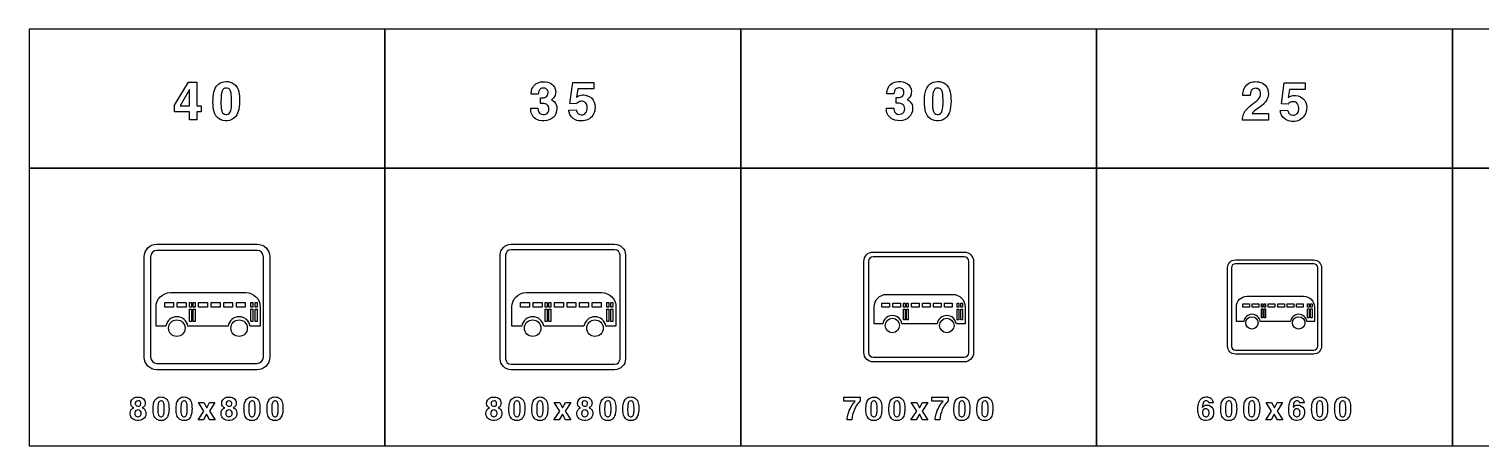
# Model space of a CAD drawing. Extents: x 0 to 18160, y 0 to 2655.
# Drawn here: x 0 to 9262, y 0 to 2655 of the extents above; entities that cross this region are included whole.
import ezdxf

# ---------------------------------------------------------------- set-up
doc = ezdxf.new("R2010")
doc.units = 0
doc.header["$MEASUREMENT"] = 0

msp = doc.modelspace()

# ---------------------------------------------------------------- linework, layer by layer
for points in [[(0, 1770), (2270, 1770), (2270, 2655), (0, 2655)], [(2270, 1770), (4540, 1770), (4540, 2655), (2270, 2655)], [(4540, 1770), (6810, 1770), (6810, 2655), (4540, 2655)], [(6810, 1770), (9080, 1770), (9080, 2655), (6810, 2655)], [(9080, 1770), (11350, 1770), (11350, 2655), (9080, 2655)], [(927.496, 2171.35), (1017.9, 2317.79), (1070.98, 2317.79), (1070.98, 2166.57), (1097.95, 2166.57), (1097.95, 2128.53), (1070.98, 2128.53), (1070.98, 2076.28), (1023.46, 2076.28), (1023.46, 2128.53), (927.496, 2128.53)], [(1023.46, 2269.13), (963.474, 2166.57), (1023.46, 2166.57)], [(0, 0), (2270, 0), (2270, 1770), (0, 1770)], [(2270, 0), (4540, 0), (4540, 1770), (2270, 1770)], [(4540, 0), (6810, 0), (6810, 1770), (4540, 1770)], [(6810, 0), (9080, 0), (9080, 1770), (6810, 1770)], [(9080, 0), (11350, 0), (11350, 1770), (9080, 1770)], [(865.418, 884.692), (865.418, 912.926), (921.889, 912.926), (921.889, 884.692)], [(945.94, 884.692), (945.94, 912.926), (1002.41, 912.926), (1002.41, 884.692)], [(1023.33, 884.692), (1023.33, 912.926), (1035.88, 912.926), (1035.88, 884.692)], [(1023.33, 792.518), (1023.33, 870.016), (1035.88, 870.016), (1035.88, 792.518)], [(1046.33, 884.692), (1046.33, 912.926), (1058.88, 912.926), (1058.88, 884.692)], [(1046.33, 792.518), (1046.33, 870.016), (1058.88, 870.016), (1058.88, 792.518)], [(1081.89, 884.692), (1081.89, 912.926), (1138.36, 912.926), (1138.36, 884.692)], [(1162.42, 884.692), (1162.42, 912.926), (1218.89, 912.926), (1218.89, 884.692)], [(1241.89, 884.692), (1241.89, 912.926), (1298.36, 912.926), (1298.36, 884.692)], [(1322.42, 884.692), (1322.42, 912.926), (1378.89, 912.926), (1378.89, 884.692)], [(1415.49, 884.692), (1415.49, 912.926), (1428.03, 912.926), (1428.03, 884.692)], [(1415.49, 792.518), (1415.49, 870.016), (1428.03, 870.016), (1428.03, 792.518)], [(1441.63, 884.692), (1441.63, 912.926), (1454.18, 912.926), (1454.18, 884.692)], [(1441.63, 792.518), (1441.63, 870.016), (1454.18, 870.016), (1454.18, 792.518)], [(3135.42, 884.692), (3135.42, 912.926), (3191.89, 912.926), (3191.89, 884.692)], [(3215.94, 884.692), (3215.94, 912.926), (3272.41, 912.926), (3272.41, 884.692)], [(3293.33, 884.692), (3293.33, 912.926), (3305.88, 912.926), (3305.88, 884.692)], [(3293.33, 792.518), (3293.33, 870.016), (3305.88, 870.016), (3305.88, 792.518)], [(3316.33, 884.692), (3316.33, 912.926), (3328.88, 912.926), (3328.88, 884.692)], [(3316.33, 792.518), (3316.33, 870.016), (3328.88, 870.016), (3328.88, 792.518)], [(3351.89, 884.692), (3351.89, 912.926), (3408.36, 912.926), (3408.36, 884.692)], [(3432.42, 884.692), (3432.42, 912.926), (3488.89, 912.926), (3488.89, 884.692)], [(3511.89, 884.692), (3511.89, 912.926), (3568.36, 912.926), (3568.36, 884.692)], [(3592.42, 884.692), (3592.42, 912.926), (3648.89, 912.926), (3648.89, 884.692)], [(3685.48, 884.692), (3685.48, 912.926), (3698.03, 912.926), (3698.03, 884.692)], [(3685.48, 792.518), (3685.48, 870.016), (3698.03, 870.016), (3698.03, 792.518)], [(3711.63, 884.692), (3711.63, 912.926), (3724.18, 912.926), (3724.18, 884.692)], [(3711.63, 792.518), (3711.63, 870.016), (3724.18, 870.016), (3724.18, 792.518)], [(5439.12, 884.73), (5439.12, 909.436), (5488.53, 909.436), (5488.53, 884.73)], [(5509.57, 884.73), (5509.57, 909.436), (5558.98, 909.436), (5558.98, 884.73)], [(5577.29, 884.73), (5577.29, 909.436), (5588.27, 909.436), (5588.27, 884.73)], [(5577.29, 804.078), (5577.29, 871.889), (5588.27, 871.889), (5588.27, 804.078)], [(5597.42, 884.73), (5597.42, 909.436), (5608.4, 909.436), (5608.4, 884.73)], [(5597.42, 804.078), (5597.42, 871.889), (5608.4, 871.889), (5608.4, 804.078)], [(5628.53, 884.73), (5628.53, 909.436), (5677.94, 909.436), (5677.94, 884.73)], [(5698.99, 884.73), (5698.99, 909.436), (5748.4, 909.436), (5748.4, 884.73)], [(5768.53, 884.73), (5768.53, 909.436), (5817.94, 909.436), (5817.94, 884.73)], [(5838.99, 884.73), (5838.99, 909.436), (5888.4, 909.436), (5888.4, 884.73)], [(5920.42, 884.73), (5920.42, 909.436), (5931.4, 909.436), (5931.4, 884.73)], [(5920.42, 804.078), (5920.42, 871.889), (5931.4, 871.889), (5931.4, 804.078)], [(5943.3, 884.73), (5943.3, 909.436), (5954.28, 909.436), (5954.28, 884.73)], [(5943.3, 804.078), (5943.3, 871.889), (5954.28, 871.889), (5954.28, 804.078)], [(7742.81, 884.769), (7742.81, 905.945), (7785.17, 905.945), (7785.17, 884.769)], [(7803.2, 884.769), (7803.2, 905.945), (7845.56, 905.945), (7845.56, 884.769)], [(7861.24, 884.769), (7861.24, 905.945), (7870.66, 905.945), (7870.66, 884.769)], [(7861.24, 815.638), (7861.24, 873.762), (7870.66, 873.762), (7870.66, 815.638)], [(7878.5, 884.769), (7878.5, 905.945), (7887.91, 905.945), (7887.91, 884.769)], [(7878.5, 815.638), (7878.5, 873.762), (7887.91, 873.762), (7887.91, 815.638)], [(7905.17, 884.769), (7905.17, 905.945), (7947.52, 905.945), (7947.52, 884.769)], [(7965.56, 884.769), (7965.56, 905.945), (8007.91, 905.945), (8007.91, 884.769)], [(8025.17, 884.769), (8025.17, 905.945), (8067.52, 905.945), (8067.52, 884.769)], [(8085.56, 884.769), (8085.56, 905.945), (8127.92, 905.945), (8127.92, 884.769)], [(8155.36, 884.769), (8155.36, 905.945), (8164.77, 905.945), (8164.77, 884.769)], [(8155.36, 815.638), (8155.36, 873.762), (8164.77, 873.762), (8164.77, 815.638)], [(8174.97, 884.769), (8174.97, 905.945), (8184.38, 905.945), (8184.38, 884.769)], [(8174.97, 815.638), (8174.97, 873.762), (8184.38, 873.762), (8184.38, 815.638)], [(1115.2, 221.769), (1080.08, 276.319), (1114.84, 276.319), (1133.11, 242.267), (1151.83, 276.319), (1185.98, 276.319), (1150.44, 222.29), (1186.95, 166.272), (1152.4, 166.272), (1132.54, 202.362), (1112.14, 166.272), (1077.99, 166.272)], [(3385.19, 221.769), (3350.07, 276.319), (3384.84, 276.319), (3403.11, 242.267), (3421.83, 276.319), (3455.97, 276.319), (3420.43, 222.29), (3456.95, 166.271), (3422.4, 166.271), (3402.54, 202.361), (3382.14, 166.271), (3347.99, 166.271)], [(5662.41, 221.387), (5627.29, 275.936), (5662.06, 275.936), (5680.33, 241.884), (5699.05, 275.936), (5733.19, 275.936), (5697.65, 221.908), (5734.17, 165.889), (5699.62, 165.889), (5679.76, 201.979), (5659.35, 165.889), (5625.21, 165.889)], [(7925.79, 221.523), (7890.67, 276.072), (7925.43, 276.072), (7943.7, 242.02), (7962.42, 276.072), (7996.57, 276.072), (7961.03, 222.044), (7997.54, 166.025), (7962.99, 166.025), (7943.13, 202.115), (7922.73, 166.025), (7888.58, 166.025)]]:
    msp.add_lwpolyline(points, close=True)
for points in [[(1173.29, 2191.65, -0.0563084), (1179.33, 2254.48, -0.130301), (1201.53, 2298.28, -0.174843), (1243.35, 2319.69, -0.147552), (1296.47, 2313.05, -0.192146), (1333.28, 2269.88, -0.0833996), (1342.52, 2212.85, -0.0545507), (1337.51, 2142.08, -0.116773), (1318.43, 2098, -0.221099), (1263.57, 2070.32, -0.162564), (1212.11, 2082.84, -0.174743), (1180.84, 2128.26, -0.0640867), (1173.37, 2186.95)], [(3199.84, 2150.87), (3246.2, 2150.87, 0.0411845), (3248.26, 2135.66, 0.335066), (3278.75, 2110.39, 0.276505), (3310.74, 2124.92, 0.158203), (3316.31, 2145.65, 0.0878221), (3313.34, 2161.57, 0.217575), (3294.82, 2178.43, 0.0882727), (3273.57, 2181.56), (3262.75, 2181.56), (3262.75, 2216.82, 0.0282129), (3282.34, 2217.42, 0.50028), (3309.32, 2262.91, 0.235001), (3290.79, 2277.96, 0.165496), (3265.12, 2275.67, 0.220849), (3250.9, 2259.12, 0.055705), (3248.02, 2240.92), (3203.2, 2240.92, -0.0488003), (3204.97, 2263.51, -0.30773), (3262.59, 2318.01, -0.146685), (3322.07, 2312.08, -0.469869), (3348.61, 2219.31, -0.0891152), (3336.57, 2207.54), (3332.3, 2204.54, -0.0245333), (3343.48, 2198.14, -0.202429), (3365.75, 2161.45, -0.422325), (3303.08, 2072, -0.154301), (3238.98, 2079.19, -0.287878), (3199.96, 2139.89, -0.0143877)], [(3442.43, 2139.57), (3489.39, 2141.35, 0.0452719), (3495.79, 2125.12, 0.0567733), (3500.53, 2118.25, 0.070207), (3504.95, 2114.77, 0.264984), (3540.97, 2112.87, 0.20748), (3558.38, 2135.98, 0.147389), (3557.24, 2174.01, 0.308532), (3527.86, 2195.42, 0.215743), (3498.08, 2185.19, 0.028781), (3492.71, 2178.95), (3450.09, 2180.96), (3467.91, 2315.64), (3601.95, 2315.64), (3601.95, 2273.77), (3501.51, 2273.77), (3492.55, 2221.76, -0.0211252), (3505.46, 2229.3, -0.121371), (3538.8, 2235.15, -0.244671), (3598.59, 2203.2, -0.173069), (3610.16, 2144.07, -0.256779), (3564.98, 2078.08, -0.199585), (3485.44, 2077.01, -0.245625), (3445.16, 2125.91, -0.0170062)], [(5469.08, 2152.29), (5515.45, 2152.29, 0.0411845), (5517.5, 2137.08, 0.335066), (5547.99, 2111.8, 0.276505), (5579.98, 2126.34, 0.158203), (5585.55, 2147.07, 0.0878221), (5582.59, 2162.99, 0.217575), (5564.07, 2179.85, 0.0882727), (5542.82, 2182.97), (5532, 2182.97), (5532, 2218.24, 0.0282129), (5551.59, 2218.83, 0.50028), (5578.56, 2264.33, 0.235001), (5560.04, 2279.38, 0.165496), (5534.37, 2277.09, 0.220849), (5520.15, 2260.54, 0.055705), (5517.27, 2242.33), (5472.44, 2242.33, -0.0488003), (5474.22, 2264.92, -0.30773), (5531.84, 2319.43, -0.146685), (5591.32, 2313.5, -0.469869), (5617.86, 2220.73, -0.0891152), (5605.81, 2208.96), (5601.55, 2205.96, -0.0245333), (5612.72, 2199.56, -0.202429), (5635, 2162.87, -0.422325), (5572.32, 2073.41, -0.154301), (5508.22, 2080.6, -0.287878), (5469.2, 2141.31, -0.0143877)], [(5711.68, 2191.65, -0.0563084), (5717.72, 2254.48, -0.130301), (5739.91, 2298.28, -0.174843), (5781.74, 2319.69, -0.147552), (5834.86, 2313.05, -0.192146), (5871.67, 2269.88, -0.0833996), (5880.91, 2212.85, -0.0545507), (5875.89, 2142.08, -0.116773), (5856.82, 2098, -0.221099), (5801.96, 2070.32, -0.162564), (5750.5, 2082.84, -0.174743), (5719.22, 2128.26, -0.0640867), (5711.76, 2186.95)], [(7741.06, 2074.79, -0.0640343), (7742.32, 2095.72, -0.161687), (7778.14, 2156.27, -0.0283718), (7819.97, 2188.65, 0.0545111), (7840.86, 2206.58, 0.192461), (7855.83, 2246.12, 0.234238), (7842.24, 2272.5, 0.196223), (7816.93, 2277.28, 0.252425), (7795.01, 2260.1, 0.0856617), (7790.86, 2243.08, 0.0202329), (7790.15, 2231.39), (7743.51, 2231.39, -0.0983795), (7749.55, 2272.7, -0.245047), (7795.72, 2315.83, -0.207102), (7872.69, 2307.49, -0.233443), (7905.15, 2255.16, -0.20961), (7886.99, 2190.98, -0.0785124), (7853.06, 2159.51, 0.0107372), (7817.24, 2133.72, 0.0665092), (7801.37, 2117.68), (7905.86, 2117.68), (7905.86, 2074.79)], [(1224.67, 2161.12, 0.0124589), (1225.19, 2154.8, 0.0668192), (1230.8, 2129.4, 0.615362), (1281.7, 2123.79, 0.0726881), (1287.15, 2136.83, 0.0588562), (1291.85, 2174.11, 0.0389037), (1290.23, 2241.09, 0.084671), (1283.64, 2264.43, 0.156013), (1272.18, 2276.6, 0.143208), (1256.47, 2279.56, 0.172584), (1240.71, 2273.36, 0.132565), (1230.76, 2257.8, 0.0498315), (1226.21, 2236.08, 0.0368731)], [(5763.06, 2161.12, 0.0124589), (5763.57, 2154.8, 0.0668192), (5769.18, 2129.4, 0.615362), (5820.09, 2123.79, 0.0726881), (5825.54, 2136.83, 0.0588562), (5830.24, 2174.11, 0.0389037), (5828.62, 2241.09, 0.084671), (5822.02, 2264.43, 0.156013), (5810.57, 2276.6, 0.143208), (5794.85, 2279.56, 0.172584), (5779.09, 2273.36, 0.132565), (5769.14, 2257.8, 0.0498315), (5764.6, 2236.08, 0.0368731)], [(7981.21, 2136.73), (8028.17, 2138.5, 0.0452719), (8034.56, 2122.27, 0.0567733), (8039.3, 2115.4, 0.070207), (8043.73, 2111.92, 0.264984), (8079.74, 2110.03, 0.20748), (8097.16, 2133.13, 0.147389), (8096.02, 2171.17, 0.308532), (8066.63, 2192.57, 0.215743), (8036.85, 2182.34, 0.028781), (8031.48, 2176.1), (7988.87, 2178.12), (8006.68, 2312.79), (8140.72, 2312.79), (8140.72, 2270.93), (8040.29, 2270.93), (8031.33, 2218.92, -0.0211252), (8044.24, 2226.46, -0.121371), (8077.57, 2232.3, -0.244671), (8137.37, 2200.35, -0.173069), (8148.94, 2141.23, -0.256779), (8103.76, 2075.23, -0.199585), (8024.22, 2074.17, -0.245625), (7983.93, 2123.06, -0.0170062)], [(815, 485, -0.414213), (735, 565), (735, 1205, -0.414213), (815, 1285), (1455, 1285, -0.414213), (1535, 1205), (1535, 565, -0.414213), (1455, 485)], [(815, 525), (1455, 525, 0.414213), (1495, 565), (1495, 1205, 0.414213), (1455, 1245), (815, 1245, 0.414213), (775, 1205), (775, 565, 0.414213)], [(3075, 485, -0.414213), (3005, 555), (3005, 1215, -0.414213), (3075, 1285), (3735, 1285, -0.414213), (3805, 1215), (3805, 555, -0.414213), (3735, 485)], [(3075, 520), (3735, 520, 0.414213), (3770, 555), (3770, 1215, 0.414213), (3735, 1250), (3075, 1250, 0.414213), (3040, 1215), (3040, 555, 0.414213)], [(5385, 535, -0.414213), (5325, 595), (5325, 1175, -0.414213), (5385, 1235), (5965, 1235, -0.414213), (6025, 1175), (6025, 595, -0.414213), (5965, 535)], [(5385, 565), (5965, 565, 0.414213), (5995, 595), (5995, 1175, 0.414213), (5965, 1205), (5385, 1205, 0.414213), (5355, 1175), (5355, 595, 0.414213)], [(7695, 585, -0.414213), (7645, 635), (7645, 1135, -0.414213), (7695, 1185), (8195, 1185, -0.414213), (8245, 1135), (8245, 635, -0.414213), (8195, 585)], [(7695, 610), (8195, 610, 0.414213), (8220, 635), (8220, 1135, 0.414213), (8195, 1160), (7695, 1160, 0.414213), (7670, 1135), (7670, 635, 0.414213)], [(1409.79, 762.299, 0.862339), (1269.92, 762.292), (1269.08, 762.29), (1012.79, 762.295, 0.862339), (872.907, 762.292), (810.059, 762.288), (810.014, 885.375, -0.413958), (901.373, 976.779), (1382.77, 976.779, -0.413931), (1474.13, 885.375), (1474.08, 762.288)], [(3679.79, 762.299, 0.862339), (3539.92, 762.292), (3539.08, 762.29), (3282.79, 762.295, 0.862339), (3142.91, 762.292), (3080.06, 762.288), (3080.01, 885.375, -0.413958), (3171.37, 976.779), (3652.77, 976.779, -0.413931), (3744.13, 885.375), (3744.08, 762.288)], [(5915.44, 777.637, 0.862339), (5793.06, 777.631), (5792.32, 777.629), (5568.06, 777.633, 0.862339), (5445.67, 777.631), (5390.68, 777.627), (5390.64, 885.328, -0.413958), (5470.58, 965.307), (5891.8, 965.307, -0.413931), (5971.74, 885.328), (5971.7, 777.627)], [(8151.09, 792.974, 0.862339), (8046.19, 792.969), (8045.56, 792.968), (7853.34, 792.971, 0.862339), (7748.43, 792.969), (7701.29, 792.966), (7701.26, 885.281, -0.413958), (7769.78, 953.834), (8130.83, 953.834, -0.413931), (8199.34, 885.281), (8199.31, 792.966)], [(890.163, 750, -1), (995.306, 750, -1)], [(1287.26, 750, -1), (1392.4, 750, -1)], [(3160.16, 750, -1), (3265.31, 750, -1)], [(3557.26, 750, -1), (3662.4, 750, -1)], [(5460.77, 766.875, -1), (5552.77, 766.875, -1)], [(5808.23, 766.875, -1), (5900.23, 766.875, -1)], [(7761.37, 783.75, -1), (7840.23, 783.75, -1)], [(8059.2, 783.75, -1), (8138.05, 783.75, -1)], [(667.968, 242.323, -0.0382282), (664.485, 243.627, -0.270406), (649.106, 267.703, -0.377372), (679.437, 309.622, -0.15371), (717.921, 307.513, -0.416366), (738.324, 258.058, -0.173733), (723.774, 243.674), (722.328, 242.987, -0.0479914), (731.997, 238.034, -0.173856), (743.608, 221.873, -0.440125), (712.542, 164.243, -0.184), (667.115, 168.106, -0.410286), (649.627, 226.897, -0.151435), (664.035, 240.357)], [(677.305, 267.821, 0.0587981), (678.182, 263.887, 0.18403), (685.267, 254.717, 0.217144), (702.684, 253.485, 0.192437), (710.883, 260.57, 0.157808), (712.542, 273.982, 0.166677), (707.968, 282.821, 0.173614), (695.954, 287.323, 0.2359), (681.001, 280.902, 0.184791)], [(791.138, 234.258, -0.0563084), (794.763, 271.959, -0.130301), (808.081, 298.238, -0.174843), (833.176, 311.082, -0.147552), (865.048, 307.101, -0.192146), (887.133, 281.201, -0.0833996), (892.678, 246.983, -0.0545507), (889.668, 204.518, -0.116773), (878.223, 178.073, -0.221099), (845.308, 161.461, -0.162564), (814.432, 168.973, -0.174743), (795.664, 196.224, -0.0640867), (791.185, 231.438)], [(821.967, 215.94, 0.0124589), (822.275, 212.149, 0.0668192), (825.64, 196.912, 0.615362), (856.185, 193.547, 0.0726881), (859.455, 201.367, 0.0588562), (862.275, 223.736, 0.0389037), (861.304, 263.926, 0.084671), (857.346, 277.93, 0.156013), (850.474, 285.229, 0.143208), (841.043, 287.006, 0.172584), (831.588, 283.286, 0.132565), (825.616, 273.949, 0.0498315), (822.891, 260.916, 0.0368731)], [(937.884, 234.249, -0.0563084), (941.51, 271.95, -0.130301), (954.827, 298.23, -0.174843), (979.922, 311.073, -0.147552), (1011.79, 307.092, -0.192146), (1033.88, 281.192, -0.0833996), (1039.42, 246.974, -0.0545507), (1036.41, 204.509, -0.116773), (1024.97, 178.064, -0.221099), (992.055, 161.452, -0.162564), (961.178, 168.964, -0.174743), (942.41, 196.215, -0.0640867), (937.931, 231.429)], [(968.713, 215.931, 0.0124589), (969.021, 212.14, 0.0668192), (972.386, 196.903, 0.615362), (1002.93, 193.538, 0.0726881), (1006.2, 201.358, 0.0588562), (1009.02, 223.727, 0.0389037), (1008.05, 263.917, 0.084671), (1004.09, 277.922, 0.156013), (997.22, 285.22, 0.143208), (987.789, 286.997, 0.172584), (978.334, 283.277, 0.132565), (972.363, 273.94, 0.0498315), (969.637, 260.907, 0.0368731)], [(1248.01, 242.296, -0.0382282), (1244.53, 243.599, -0.270406), (1229.15, 267.675, -0.377372), (1259.48, 309.594, -0.15371), (1297.96, 307.485, -0.416366), (1318.36, 258.03, -0.173733), (1303.82, 243.646), (1302.37, 242.959, -0.0479914), (1312.04, 238.007, -0.173856), (1323.65, 221.846, -0.440125), (1292.58, 164.215, -0.184), (1247.16, 168.078, -0.410286), (1229.67, 226.869, -0.151435), (1244.08, 240.329)], [(1257.35, 267.793, 0.0587981), (1258.22, 263.86, 0.18403), (1265.31, 254.689, 0.217144), (1282.73, 253.457, 0.192437), (1290.92, 260.542, 0.157808), (1292.58, 273.955, 0.166677), (1288.01, 282.793, 0.173614), (1276, 287.296, 0.2359), (1261.04, 280.874, 0.184791)], [(1371.18, 234.284, -0.0563084), (1374.8, 271.986, -0.130301), (1388.12, 298.265, -0.174843), (1413.22, 311.109, -0.147552), (1445.09, 307.128, -0.192146), (1467.17, 281.228, -0.0833996), (1472.72, 247.01, -0.0545507), (1469.71, 204.545, -0.116773), (1458.26, 178.1, -0.221099), (1425.35, 161.488, -0.162564), (1394.47, 169, -0.174743), (1375.71, 196.251, -0.0640867), (1371.23, 231.465)], [(1402.01, 215.967, 0.0124589), (1402.32, 212.175, 0.0668192), (1405.68, 196.939, 0.615362), (1436.23, 193.574, 0.0726881), (1439.5, 201.394, 0.0588562), (1442.32, 223.763, 0.0389037), (1441.34, 263.953, 0.084671), (1437.39, 277.957, 0.156013), (1430.52, 285.256, 0.143208), (1421.08, 287.033, 0.172584), (1411.63, 283.313, 0.132565), (1405.66, 273.976, 0.0498315), (1402.93, 260.943, 0.0368731)], [(1517.93, 234.312, -0.0563084), (1521.55, 272.013, -0.130301), (1534.87, 298.293, -0.174843), (1559.96, 311.136, -0.147552), (1591.84, 307.155, -0.192146), (1613.92, 281.255, -0.0833996), (1619.47, 247.037, -0.0545507), (1616.46, 204.573, -0.116773), (1605.01, 178.127, -0.221099), (1572.1, 161.516, -0.162564), (1541.22, 169.028, -0.174743), (1522.45, 196.279, -0.0640867), (1517.97, 231.492)], [(1548.75, 215.994, 0.0124589), (1549.06, 212.203, 0.0668192), (1552.43, 196.966, 0.615362), (1582.97, 193.601, 0.0726881), (1586.24, 201.421, 0.0588562), (1589.06, 223.791, 0.0389037), (1588.09, 263.98, 0.084671), (1584.13, 277.985, 0.156013), (1577.26, 285.283, 0.143208), (1567.83, 287.061, 0.172584), (1558.38, 283.34, 0.132565), (1552.4, 274.004, 0.0498315), (1549.68, 260.971, 0.0368731)], [(2937.96, 242.323, -0.0382282), (2934.48, 243.627, -0.270406), (2919.1, 267.702, -0.377372), (2949.43, 309.622, -0.15371), (2987.91, 307.513, -0.416366), (3008.32, 258.058, -0.173733), (2993.77, 243.674), (2992.32, 242.987, -0.0479914), (3001.99, 238.034, -0.173856), (3013.6, 221.873, -0.440125), (2982.54, 164.243, -0.184), (2937.11, 168.105, -0.410286), (2919.62, 226.897, -0.151435), (2934.03, 240.357)], [(2947.3, 267.821, 0.0587981), (2948.18, 263.887, 0.18403), (2955.26, 254.717, 0.217144), (2972.68, 253.485, 0.192437), (2980.88, 260.57, 0.157808), (2982.54, 273.982, 0.166677), (2977.96, 282.821, 0.173614), (2965.95, 287.323, 0.2359), (2951, 280.902, 0.184791)], [(3061.13, 234.257, -0.0563084), (3064.76, 271.959, -0.130301), (3078.07, 298.238, -0.174843), (3103.17, 311.082, -0.147552), (3135.04, 307.101, -0.192146), (3157.13, 281.2, -0.0833996), (3162.67, 246.982, -0.0545507), (3159.66, 204.518, -0.116773), (3148.22, 178.073, -0.221099), (3115.3, 161.461, -0.162564), (3084.43, 168.973, -0.174743), (3065.66, 196.224, -0.0640867), (3061.18, 231.437)], [(3091.96, 215.94, 0.0124589), (3092.27, 212.148, 0.0668192), (3095.63, 196.911, 0.615362), (3126.18, 193.546, 0.0726881), (3129.45, 201.366, 0.0588562), (3132.27, 223.736, 0.0389037), (3131.3, 263.926, 0.084671), (3127.34, 277.93, 0.156013), (3120.47, 285.229, 0.143208), (3111.04, 287.006, 0.172584), (3101.58, 283.286, 0.132565), (3095.61, 273.949, 0.0498315), (3092.89, 260.916, 0.0368731)], [(3207.88, 234.248, -0.0563084), (3211.5, 271.95, -0.130301), (3224.82, 298.229, -0.174843), (3249.92, 311.073, -0.147552), (3281.79, 307.092, -0.192146), (3303.87, 281.192, -0.0833996), (3309.42, 246.974, -0.0545507), (3306.41, 204.509, -0.116773), (3294.96, 178.064, -0.221099), (3262.05, 161.452, -0.162564), (3231.17, 168.964, -0.174743), (3212.4, 196.215, -0.0640867), (3207.93, 231.428)], [(3238.71, 215.931, 0.0124589), (3239.02, 212.139, 0.0668192), (3242.38, 196.902, 0.615362), (3272.93, 193.537, 0.0726881), (3276.2, 201.357, 0.0588562), (3279.02, 223.727, 0.0389037), (3278.04, 263.917, 0.084671), (3274.09, 277.921, 0.156013), (3267.21, 285.22, 0.143208), (3257.78, 286.997, 0.172584), (3248.33, 283.277, 0.132565), (3242.36, 273.94, 0.0498315), (3239.63, 260.907, 0.0368731)], [(3518, 242.296, -0.0382282), (3514.52, 243.599, -0.270406), (3499.14, 267.675, -0.377372), (3529.47, 309.594, -0.15371), (3567.96, 307.485, -0.416366), (3588.36, 258.03, -0.173733), (3573.81, 243.646), (3572.36, 242.959, -0.0479914), (3582.03, 238.007, -0.173856), (3593.64, 221.845, -0.440125), (3562.58, 164.215, -0.184), (3517.15, 168.078, -0.410286), (3499.66, 226.869, -0.151435), (3514.07, 240.329)], [(3527.34, 267.793, 0.0587981), (3528.22, 263.86, 0.18403), (3535.3, 254.689, 0.217144), (3552.72, 253.457, 0.192437), (3560.92, 260.542, 0.157808), (3562.58, 273.954, 0.166677), (3558, 282.793, 0.173614), (3545.99, 287.296, 0.2359), (3531.04, 280.874, 0.184791)], [(3641.17, 234.284, -0.0563084), (3644.8, 271.986, -0.130301), (3658.12, 298.265, -0.174843), (3683.21, 311.109, -0.147552), (3715.08, 307.128, -0.192146), (3737.17, 281.227, -0.0833996), (3742.71, 247.009, -0.0545507), (3739.7, 204.545, -0.116773), (3728.26, 178.099, -0.221099), (3695.34, 161.488, -0.162564), (3664.47, 169, -0.174743), (3645.7, 196.251, -0.0640867), (3641.22, 231.464)], [(3672, 215.967, 0.0124589), (3672.31, 212.175, 0.0668192), (3675.68, 196.938, 0.615362), (3706.22, 193.573, 0.0726881), (3709.49, 201.393, 0.0588562), (3712.31, 223.763, 0.0389037), (3711.34, 263.953, 0.084671), (3707.38, 277.957, 0.156013), (3700.51, 285.256, 0.143208), (3691.08, 287.033, 0.172584), (3681.62, 283.313, 0.132565), (3675.65, 273.976, 0.0498315), (3672.93, 260.943, 0.0368731)], [(3787.92, 234.312, -0.0563084), (3791.54, 272.013, -0.130301), (3804.86, 298.293, -0.174843), (3829.96, 311.136, -0.147552), (3861.83, 307.155, -0.192146), (3883.91, 281.255, -0.0833996), (3889.46, 247.037, -0.0545507), (3886.45, 204.572, -0.116773), (3875, 178.127, -0.221099), (3842.09, 161.515, -0.162564), (3811.21, 169.027, -0.174743), (3792.45, 196.278, -0.0640867), (3787.97, 231.492)], [(3818.75, 215.994, 0.0124589), (3819.06, 212.203, 0.0668192), (3822.42, 196.966, 0.615362), (3852.97, 193.601, 0.0726881), (3856.24, 201.421, 0.0588562), (3859.06, 223.79, 0.0389037), (3858.09, 263.98, 0.084671), (3854.13, 277.985, 0.156013), (3847.26, 285.283, 0.143208), (3837.82, 287.06, 0.172584), (3828.37, 283.34, 0.132565), (3822.4, 274.004, 0.0498315), (3819.67, 260.97, 0.0368731)], [(5197.97, 311.538), (5301.72, 311.538), (5301.72, 287.747, 0.17337), (5248.52, 165.709), (5218.19, 165.709, -0.0554097), (5224.99, 205.33, -0.10295), (5266.79, 281.111), (5270.2, 285.353), (5197.97, 285.353)], [(5338.35, 233.875, -0.0563084), (5341.98, 271.576, -0.130301), (5355.29, 297.856, -0.174843), (5380.39, 310.699, -0.147552), (5412.26, 306.718, -0.192146), (5434.35, 280.818, -0.0833996), (5439.89, 246.6, -0.0545507), (5436.88, 204.136, -0.116773), (5425.44, 177.69, -0.221099), (5392.52, 161.079, -0.162564), (5361.65, 168.591, -0.174743), (5342.88, 195.842, -0.0640867), (5338.4, 231.055)], [(5369.18, 215.557, 0.0124589), (5369.49, 211.766, 0.0668192), (5372.85, 196.529, 0.615362), (5403.4, 193.164, 0.0726881), (5406.67, 200.984, 0.0588562), (5409.49, 223.354, 0.0389037), (5408.52, 263.543, 0.084671), (5404.56, 277.548, 0.156013), (5397.69, 284.846, 0.143208), (5388.26, 286.624, 0.172584), (5378.8, 282.903, 0.132565), (5372.83, 273.567, 0.0498315), (5370.1, 260.534, 0.0368731)], [(5485.1, 233.866, -0.0563084), (5488.72, 271.567, -0.130301), (5502.04, 297.847, -0.174843), (5527.14, 310.69, -0.147552), (5559.01, 306.709, -0.192146), (5581.09, 280.809, -0.0833996), (5586.64, 246.591, -0.0545507), (5583.63, 204.127, -0.116773), (5572.18, 177.681, -0.221099), (5539.27, 161.07, -0.162564), (5508.39, 168.582, -0.174743), (5489.62, 195.833, -0.0640867), (5485.14, 231.046)], [(5515.93, 215.548, 0.0124589), (5516.23, 211.757, 0.0668192), (5519.6, 196.52, 0.615362), (5550.14, 193.155, 0.0726881), (5553.41, 200.975, 0.0588562), (5556.23, 223.345, 0.0389037), (5555.26, 263.534, 0.084671), (5551.31, 277.539, 0.156013), (5544.43, 284.837, 0.143208), (5535, 286.615, 0.172584), (5525.55, 282.894, 0.132565), (5519.58, 273.558, 0.0498315), (5516.85, 260.525, 0.0368731)], [(5759.16, 311.51), (5862.9, 311.51), (5862.9, 287.719, 0.17337), (5809.7, 165.681), (5779.37, 165.681, -0.0554097), (5786.17, 205.302, -0.10295), (5827.97, 281.084), (5831.39, 285.325), (5759.16, 285.325)], [(5899.54, 233.902, -0.0563084), (5903.16, 271.603, -0.130301), (5916.48, 297.883, -0.174843), (5941.57, 310.726, -0.147552), (5973.45, 306.745, -0.192146), (5995.53, 280.845, -0.0833996), (6001.08, 246.627, -0.0545507), (5998.07, 204.162, -0.116773), (5986.62, 177.717, -0.221099), (5953.71, 161.106, -0.162564), (5922.83, 168.618, -0.174743), (5904.06, 195.869, -0.0640867), (5899.58, 231.082)], [(5930.36, 215.584, 0.0124589), (5930.67, 211.793, 0.0668192), (5934.04, 196.556, 0.615362), (5964.58, 193.191, 0.0726881), (5967.85, 201.011, 0.0588562), (5970.67, 223.381, 0.0389037), (5969.7, 263.57, 0.084671), (5965.74, 277.575, 0.156013), (5958.87, 284.873, 0.143208), (5949.44, 286.651, 0.172584), (5939.99, 282.93, 0.132565), (5934.01, 273.594, 0.0498315), (5931.29, 260.561, 0.0368731)], [(6046.28, 233.929, -0.0563084), (6049.91, 271.631, -0.130301), (6063.22, 297.91, -0.174843), (6088.32, 310.754, -0.147552), (6120.19, 306.773, -0.192146), (6142.28, 280.872, -0.0833996), (6147.82, 246.654, -0.0545507), (6144.81, 204.19, -0.116773), (6133.37, 177.744, -0.221099), (6100.45, 161.133, -0.162564), (6069.58, 168.645, -0.174743), (6050.81, 195.896, -0.0640867), (6046.33, 231.109)], [(6077.11, 215.612, 0.0124589), (6077.42, 211.82, 0.0668192), (6080.78, 196.583, 0.615362), (6111.33, 193.218, 0.0726881), (6114.6, 201.038, 0.0588562), (6117.42, 223.408, 0.0389037), (6116.45, 263.597, 0.084671), (6112.49, 277.602, 0.156013), (6105.62, 284.901, 0.143208), (6096.19, 286.678, 0.172584), (6086.73, 282.958, 0.132565), (6080.76, 273.621, 0.0498315), (6078.04, 260.588, 0.0368731)], [(7553.86, 273.901), (7525.61, 273.901, 0.0333099), (7523.62, 279.233, 0.308433), (7507.89, 287.93, 0.256298), (7491.16, 277.717, 0.0718547), (7486.8, 266.674, 0.0422837), (7483.79, 247.859, -0.0343264), (7495.07, 255.821, -0.198215), (7524.83, 258.546, -0.294049), (7555.09, 226.603, -0.195966), (7547.53, 181.769, -0.251599), (7509.24, 161.911, -0.162734), (7477.67, 171.224, -0.142524), (7461.25, 194.636, -0.0867955), (7455.85, 229.162, -0.0561633), (7459.19, 267.835, -0.143087), (7476.02, 299.778, -0.165016), (7500.4, 311.366, -0.137094), (7531.63, 307.598, -0.238813), (7552.18, 282.1, -0.0169871)], [(7601.73, 234.02, -0.0563084), (7605.35, 271.721, -0.130301), (7618.67, 298.001, -0.174843), (7643.77, 310.845, -0.147552), (7675.64, 306.864, -0.192146), (7697.72, 280.963, -0.0833996), (7703.27, 246.745, -0.0545507), (7700.26, 204.281, -0.116773), (7688.81, 177.835, -0.221099), (7655.9, 161.224, -0.162564), (7625.02, 168.736, -0.174743), (7606.25, 195.987, -0.0640867), (7601.78, 231.2)], [(7632.56, 215.702, 0.0124589), (7632.86, 211.911, 0.0668192), (7636.23, 196.674, 0.615362), (7666.78, 193.309, 0.0726881), (7670.05, 201.129, 0.0588562), (7672.86, 223.499, 0.0389037), (7671.89, 263.688, 0.084671), (7667.94, 277.693, 0.156013), (7661.06, 284.992, 0.143208), (7651.63, 286.769, 0.172584), (7642.18, 283.049, 0.132565), (7636.21, 273.712, 0.0498315), (7633.48, 260.679, 0.0368731)], [(7748.47, 234.02, -0.0563084), (7752.1, 271.721, -0.130301), (7765.42, 298.001, -0.174843), (7790.51, 310.845, -0.147552), (7822.38, 306.864, -0.192146), (7844.47, 280.963, -0.0833996), (7850.01, 246.745, -0.0545507), (7847, 204.281, -0.116773), (7835.56, 177.835, -0.221099), (7802.64, 161.224, -0.162564), (7771.77, 168.736, -0.174743), (7753, 195.987, -0.0640867), (7748.52, 231.2)], [(7779.3, 215.702, 0.0124589), (7779.61, 211.911, 0.0668192), (7782.98, 196.674, 0.615362), (7813.52, 193.309, 0.0726881), (7816.79, 201.129, 0.0588562), (7819.61, 223.499, 0.0389037), (7818.64, 263.688, 0.084671), (7814.68, 277.693, 0.156013), (7807.81, 284.992, 0.143208), (7798.38, 286.769, 0.172584), (7788.92, 283.049, 0.132565), (7782.95, 273.712, 0.0498315), (7780.23, 260.679, 0.0368731)], [(8133.77, 273.892), (8105.52, 273.892, 0.0333099), (8103.53, 279.224, 0.308433), (8087.8, 287.92, 0.256298), (8071.07, 277.707, 0.0718547), (8066.71, 266.664, 0.0422837), (8063.7, 247.849, -0.0343264), (8074.98, 255.811, -0.198215), (8104.74, 258.536, -0.294049), (8135, 226.593, -0.195966), (8127.44, 181.759, -0.251599), (8089.15, 161.902, -0.162734), (8057.58, 171.214, -0.142524), (8041.16, 194.627, -0.0867955), (8035.76, 229.153, -0.0561633), (8039.1, 267.826, -0.143087), (8055.93, 299.769, -0.165016), (8080.31, 311.356, -0.137094), (8111.54, 307.589, -0.238813), (8132.09, 282.091, -0.0169871)], [(8181.64, 234.038, -0.0563084), (8185.26, 271.739, -0.130301), (8198.58, 298.019, -0.174843), (8223.68, 310.862, -0.147552), (8255.55, 306.881, -0.192146), (8277.63, 280.981, -0.0833996), (8283.18, 246.763, -0.0545507), (8280.17, 204.298, -0.116773), (8268.72, 177.853, -0.221099), (8235.81, 161.242, -0.162564), (8204.93, 168.754, -0.174743), (8186.16, 196.005, -0.0640867), (8181.69, 231.218)], [(8212.47, 215.72, 0.0124589), (8212.78, 211.929, 0.0668192), (8216.14, 196.692, 0.615362), (8246.69, 193.327, 0.0726881), (8249.96, 201.147, 0.0588562), (8252.78, 223.517, 0.0389037), (8251.8, 263.706, 0.084671), (8247.85, 277.711, 0.156013), (8240.97, 285.009, 0.143208), (8231.54, 286.787, 0.172584), (8222.09, 283.066, 0.132565), (8216.12, 273.73, 0.0498315), (8213.39, 260.697, 0.0368731)], [(8328.38, 234.065, -0.0563084), (8332.01, 271.767, -0.130301), (8345.33, 298.046, -0.174843), (8370.42, 310.89, -0.147552), (8402.29, 306.909, -0.192146), (8424.38, 281.008, -0.0833996), (8429.92, 246.79, -0.0545507), (8426.92, 204.326, -0.116773), (8415.47, 177.88, -0.221099), (8382.55, 161.269, -0.162564), (8351.68, 168.781, -0.174743), (8332.91, 196.032, -0.0640867), (8328.43, 231.245)], [(8359.21, 215.748, 0.0124589), (8359.52, 211.956, 0.0668192), (8362.89, 196.719, 0.615362), (8393.43, 193.354, 0.0726881), (8396.7, 201.174, 0.0588562), (8399.52, 223.544, 0.0389037), (8398.55, 263.733, 0.084671), (8394.59, 277.738, 0.156013), (8387.72, 285.037, 0.143208), (8378.29, 286.814, 0.172584), (8368.84, 283.094, 0.132565), (8362.86, 273.757, 0.0498315), (8360.14, 260.724, 0.0368731)], [(674.84, 207.087, 0.0490068), (675.765, 200.381, 0.121824), (679.864, 191.992, 0.229649), (696.878, 185.641, 0.256774), (712.873, 195.57, 0.178638), (714.674, 215.12, 0.196143), (706.475, 226.186, 0.197496), (689.082, 228.271, 0.222887), (677.163, 219.006, 0.124888)], [(1254.88, 207.059, 0.0490068), (1255.81, 200.353, 0.121824), (1259.91, 191.964, 0.229649), (1276.92, 185.613, 0.256774), (1292.91, 195.542, 0.178638), (1294.72, 215.092, 0.196143), (1286.52, 226.158, 0.197496), (1269.12, 228.244, 0.222887), (1257.2, 218.978, 0.124888)], [(2944.83, 207.086, 0.0490068), (2945.76, 200.38, 0.121824), (2949.86, 191.992, 0.229649), (2966.87, 185.641, 0.256774), (2982.87, 195.57, 0.178638), (2984.67, 215.12, 0.196143), (2976.47, 226.186, 0.197496), (2959.08, 228.271, 0.222887), (2947.16, 219.006, 0.124888)], [(3524.88, 207.059, 0.0490068), (3525.8, 200.352, 0.121824), (3529.9, 191.964, 0.229649), (3546.91, 185.613, 0.256774), (3562.91, 195.542, 0.178638), (3564.71, 215.092, 0.196143), (3556.51, 226.158, 0.197496), (3539.12, 228.244, 0.222887), (3527.2, 218.978, 0.124888)], [(7485.38, 212.1, 0.0641861), (7486.63, 201.84, 0.139351), (7492.27, 191.745, 0.240104), (7510.16, 186.129, 0.267924), (7524.24, 196.247, 0.140614), (7527.13, 216.603, 0.112774), (7523.2, 227.693, 0.271024), (7505.59, 236.271, 0.294594), (7487.58, 224.423, 0.0908659)], [(8065.29, 212.091, 0.0641861), (8066.54, 201.83, 0.139351), (8072.18, 191.736, 0.240104), (8090.07, 186.119, 0.267924), (8104.15, 196.238, 0.140614), (8107.04, 216.593, 0.112774), (8103.11, 227.683, 0.271024), (8085.5, 236.262, 0.294594), (8067.49, 224.413, 0.0908659)]]:
    msp.add_lwpolyline(points, format="xyb", close=True)

doc.saveas('drawing.dxf')
